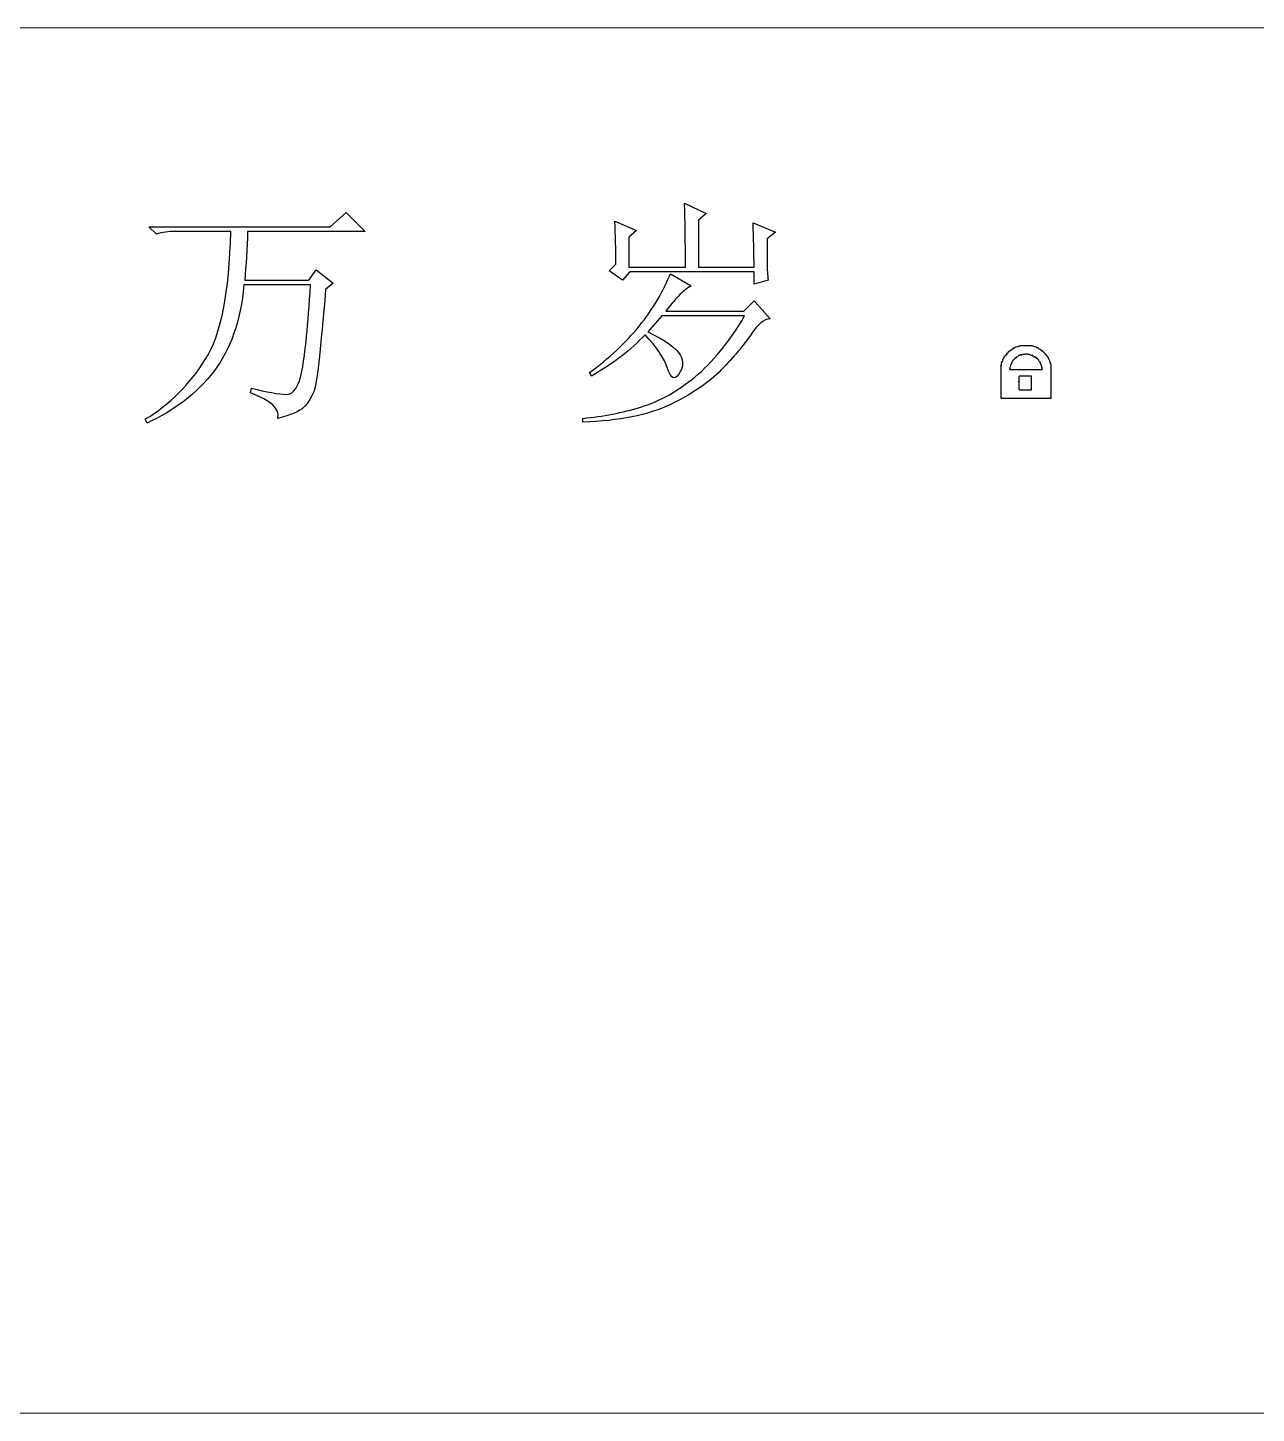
# Model space of a CAD drawing. Header units: centimetres. Extents: x -51 to 100, y -24 to 30.
# Drawn here: x 5.393 to 6.616, y -12.447 to -11.067 of the extents above; entities that cross this region are included whole.
import ezdxf

# ---------------------------------------------------------------- set-up
doc = ezdxf.new("R2010")
doc.units = ezdxf.units.CM
doc.header["$MEASUREMENT"] = 0

msp = doc.modelspace()

# ---------------------------------------------------------------- linework, layer by layer
at = {"color": 1, "lineweight": 9}
msp.add_open_spline([(1.78827, -12.44651), (1.78827, -12.44651), (11.44343, -12.44651), (11.44343, -12.44651), (11.44343, -12.44651), (11.44343, -12.44651), (11.44343, -11.06723), (11.44343, -11.06723), (11.44343, -11.06723), (11.44343, -11.06723), (1.78827, -11.06723), (1.78827, -11.06723), (1.78827, -11.06723), (1.78827, -11.06723), (1.78827, -12.44651), (1.78827, -12.44651)], degree=3, knots=[0, 0, 0, 0, 0.2, 0.2, 0.2, 0.2, 0.4, 0.4, 0.4, 0.4, 0.6, 0.6, 0.6, 0.6, 1, 1, 1, 1], dxfattribs=at)
at = {"color": 1}
for points, knots in [([(5.68967, -11.32795), (5.68967, -11.32795), (5.69713, -11.32141), (5.69713, -11.32141), (5.69713, -11.32141), (5.69713, -11.32141), (5.68029, -11.30832), (5.68029, -11.30832), (5.68029, -11.30832), (5.68029, -11.30832), (5.67283, -11.31862), (5.67283, -11.31862), (5.67283, -11.31862), (5.67283, -11.31862), (5.60921, -11.31862), (5.60921, -11.31862), (5.60921, -11.31862), (5.61045, -11.30365), (5.61141, -11.28745), (5.61205, -11.26997), (5.61205, -11.26997), (5.61205, -11.26997), (5.72894, -11.26997), (5.72894, -11.26997), (5.72894, -11.26997), (5.72894, -11.26997), (5.71023, -11.25125), (5.71023, -11.25125), (5.71023, -11.25125), (5.71023, -11.25125), (5.69434, -11.2653), (5.69434, -11.2653), (5.69434, -11.2653), (5.69434, -11.2653), (5.51383, -11.2653), (5.51383, -11.2653), (5.51383, -11.2653), (5.51383, -11.2653), (5.52129, -11.27276), (5.52129, -11.27276), (5.52129, -11.27276), (5.52692, -11.27092), (5.53314, -11.26997), (5.54001, -11.26997), (5.54001, -11.26997), (5.54001, -11.26997), (5.5952, -11.26997), (5.5952, -11.26997), (5.5952, -11.26997), (5.59393, -11.33047), (5.58551, -11.37301), (5.56994, -11.39764), (5.56994, -11.39764), (5.55434, -11.4223), (5.53438, -11.4421), (5.51008, -11.45706), (5.51008, -11.45706), (5.51008, -11.45706), (5.51195, -11.46078), (5.51195, -11.46078), (5.51195, -11.46078), (5.53937, -11.44832), (5.56152, -11.43116), (5.57836, -11.40933), (5.57836, -11.40933), (5.5952, -11.3875), (5.60518, -11.35885), (5.6083, -11.32329), (5.6083, -11.32329), (5.6083, -11.32329), (5.67471, -11.32329), (5.67471, -11.32329), (5.67471, -11.32329), (5.67219, -11.3632), (5.6694, -11.39141), (5.66628, -11.40793), (5.66628, -11.40793), (5.66317, -11.42446), (5.65786, -11.43256), (5.65036, -11.43228), (5.65036, -11.43228), (5.6429, -11.43196), (5.63136, -11.42992), (5.61576, -11.42617), (5.61576, -11.42617), (5.61576, -11.42617), (5.61484, -11.43084), (5.61484, -11.43084), (5.61484, -11.43084), (5.63539, -11.43835), (5.64445, -11.44677), (5.64198, -11.45611), (5.64198, -11.45611), (5.65507, -11.45299), (5.66377, -11.44924), (5.66816, -11.44489), (5.66816, -11.44489), (5.67251, -11.44054), (5.67594, -11.43475), (5.67846, -11.42757), (5.67846, -11.42757), (5.68093, -11.42043), (5.68468, -11.38722), (5.68967, -11.32795)], [0, 0, 0, 0, 0.037037, 0.037037, 0.037037, 0.037037, 0.0740741, 0.0740741, 0.0740741, 0.0740741, 0.1111111, 0.1111111, 0.1111111, 0.1111111, 0.1481481, 0.1481481, 0.1481481, 0.1481481, 0.1851852, 0.1851852, 0.1851852, 0.1851852, 0.2222222, 0.2222222, 0.2222222, 0.2222222, 0.2592593, 0.2592593, 0.2592593, 0.2592593, 0.2962963, 0.2962963, 0.2962963, 0.2962963, 0.3333333, 0.3333333, 0.3333333, 0.3333333, 0.3703704, 0.3703704, 0.3703704, 0.3703704, 0.4074074, 0.4074074, 0.4074074, 0.4074074, 0.4444444, 0.4444444, 0.4444444, 0.4444444, 0.4814815, 0.4814815, 0.4814815, 0.4814815, 0.5185185, 0.5185185, 0.5185185, 0.5185185, 0.5555556, 0.5555556, 0.5555556, 0.5555556, 0.5925926, 0.5925926, 0.5925926, 0.5925926, 0.6296296, 0.6296296, 0.6296296, 0.6296296, 0.6666667, 0.6666667, 0.6666667, 0.6666667, 0.7037037, 0.7037037, 0.7037037, 0.7037037, 0.7407407, 0.7407407, 0.7407407, 0.7407407, 0.7777778, 0.7777778, 0.7777778, 0.7777778, 0.8148148, 0.8148148, 0.8148148, 0.8148148, 0.8518519, 0.8518519, 0.8518519, 0.8518519, 0.8888889, 0.8888889, 0.8888889, 0.8888889, 0.9259259, 0.9259259, 0.9259259, 0.9259259, 1, 1, 1, 1]), ([(6.12912, -11.27747), (6.12912, -11.27747), (6.13754, -11.27092), (6.13754, -11.27092), (6.13754, -11.27092), (6.13754, -11.27092), (6.11507, -11.26154), (6.11507, -11.26154), (6.11507, -11.26154), (6.11571, -11.27651), (6.11603, -11.29116), (6.11603, -11.30553), (6.11603, -11.30553), (6.11603, -11.30553), (6.06084, -11.30553), (6.06084, -11.30553), (6.06084, -11.30553), (6.06084, -11.30553), (6.06084, -11.25875), (6.06084, -11.25875), (6.06084, -11.25875), (6.06084, -11.25875), (6.0683, -11.25221), (6.0683, -11.25221), (6.0683, -11.25221), (6.0683, -11.25221), (6.04679, -11.24191), (6.04679, -11.24191), (6.04679, -11.24191), (6.04743, -11.255), (6.04775, -11.27619), (6.04775, -11.30553), (6.04775, -11.30553), (6.04775, -11.30553), (5.99159, -11.30553), (5.99159, -11.30553), (5.99159, -11.30553), (5.99159, -11.30553), (5.99159, -11.27559), (5.99159, -11.27559), (5.99159, -11.27559), (5.99159, -11.27559), (5.9991, -11.26905), (5.9991, -11.26905), (5.9991, -11.26905), (5.9991, -11.26905), (5.97758, -11.25967), (5.97758, -11.25967), (5.97758, -11.25967), (5.97822, -11.27404), (5.9785, -11.28836), (5.9785, -11.30269), (5.9785, -11.30269), (5.9785, -11.30269), (5.97196, -11.30924), (5.97196, -11.30924), (5.97196, -11.30924), (5.97196, -11.30924), (5.98505, -11.31862), (5.98505, -11.31862), (5.98505, -11.31862), (5.98505, -11.31862), (5.99255, -11.31019), (5.99255, -11.31019), (5.99255, -11.31019), (5.99255, -11.31019), (6.11603, -11.31019), (6.11603, -11.31019), (6.11603, -11.31019), (6.11603, -11.31019), (6.11603, -11.32237), (6.11603, -11.32237), (6.11603, -11.32237), (6.11603, -11.32237), (6.13004, -11.31862), (6.13004, -11.31862), (6.13004, -11.31862), (6.12944, -11.31299), (6.12912, -11.30784), (6.12912, -11.30317), (6.12912, -11.30317), (6.12912, -11.2985), (6.12912, -11.28992), (6.12912, -11.27747)], [0, 0, 0, 0, 0.0454545, 0.0454545, 0.0454545, 0.0454545, 0.0909091, 0.0909091, 0.0909091, 0.0909091, 0.1363636, 0.1363636, 0.1363636, 0.1363636, 0.1818182, 0.1818182, 0.1818182, 0.1818182, 0.2272727, 0.2272727, 0.2272727, 0.2272727, 0.2727273, 0.2727273, 0.2727273, 0.2727273, 0.3181818, 0.3181818, 0.3181818, 0.3181818, 0.3636364, 0.3636364, 0.3636364, 0.3636364, 0.4090909, 0.4090909, 0.4090909, 0.4090909, 0.4545455, 0.4545455, 0.4545455, 0.4545455, 0.5, 0.5, 0.5, 0.5, 0.5454545, 0.5454545, 0.5454545, 0.5454545, 0.5909091, 0.5909091, 0.5909091, 0.5909091, 0.6363636, 0.6363636, 0.6363636, 0.6363636, 0.6818182, 0.6818182, 0.6818182, 0.6818182, 0.7272727, 0.7272727, 0.7272727, 0.7272727, 0.7727273, 0.7727273, 0.7727273, 0.7727273, 0.8181818, 0.8181818, 0.8181818, 0.8181818, 0.8636364, 0.8636364, 0.8636364, 0.8636364, 0.9090909, 0.9090909, 0.9090909, 0.9090909, 1, 1, 1, 1]), ([(6.03278, -11.31207), (6.02592, -11.32951), (6.01562, -11.34683), (6.00189, -11.36399), (6.00189, -11.36399), (5.9882, -11.38111), (5.97164, -11.39656), (5.95232, -11.41029), (5.95232, -11.41029), (5.95232, -11.41029), (5.9542, -11.414), (5.9542, -11.414), (5.9542, -11.414), (5.97603, -11.40155), (5.99379, -11.38782), (6.00752, -11.37285), (6.00752, -11.37285), (6.01937, -11.38535), (6.02683, -11.39656), (6.02995, -11.40654), (6.02995, -11.40654), (6.0331, -11.41652), (6.03681, -11.41839), (6.0412, -11.41216), (6.0412, -11.41216), (6.04555, -11.4059), (6.04603, -11.39951), (6.0426, -11.39297), (6.0426, -11.39297), (6.03917, -11.38642), (6.02839, -11.3788), (6.01031, -11.37006), (6.01031, -11.37006), (6.01031, -11.37006), (6.02436, -11.35414), (6.02436, -11.35414), (6.02436, -11.35414), (6.02436, -11.35414), (6.10665, -11.35414), (6.10665, -11.35414), (6.10665, -11.35414), (6.09109, -11.38036), (6.07457, -11.40063), (6.05709, -11.41496), (6.05709, -11.41496), (6.03964, -11.42929), (6.02169, -11.43926), (6.00329, -11.44489), (6.00329, -11.44489), (5.98489, -11.45052), (5.96573, -11.45423), (5.94578, -11.45611), (5.94578, -11.45611), (5.94578, -11.45611), (5.94578, -11.45986), (5.94578, -11.45986), (5.94578, -11.45986), (5.98193, -11.45862), (6.01079, -11.45283), (6.0323, -11.44254), (6.0323, -11.44254), (6.05381, -11.43228), (6.07081, -11.42071), (6.08327, -11.40793), (6.08327, -11.40793), (6.09576, -11.39516), (6.10558, -11.38347), (6.11276, -11.37285), (6.11276, -11.37285), (6.1199, -11.36228), (6.12629, -11.35697), (6.13192, -11.35697), (6.13192, -11.35697), (6.13192, -11.35697), (6.11603, -11.33917), (6.11603, -11.33917), (6.11603, -11.33917), (6.11603, -11.33917), (6.10574, -11.34947), (6.10574, -11.34947), (6.10574, -11.34947), (6.10574, -11.34947), (6.02811, -11.34947), (6.02811, -11.34947), (6.02811, -11.34947), (6.03246, -11.34388), (6.03665, -11.33889), (6.04072, -11.3345), (6.04072, -11.3345), (6.04475, -11.33015), (6.04898, -11.32672), (6.05333, -11.3242), (6.05333, -11.3242), (6.05333, -11.3242), (6.03278, -11.31207), (6.03278, -11.31207)], [0, 0, 0, 0, 0.04, 0.04, 0.04, 0.04, 0.08, 0.08, 0.08, 0.08, 0.12, 0.12, 0.12, 0.12, 0.16, 0.16, 0.16, 0.16, 0.2, 0.2, 0.2, 0.2, 0.24, 0.24, 0.24, 0.24, 0.28, 0.28, 0.28, 0.28, 0.32, 0.32, 0.32, 0.32, 0.36, 0.36, 0.36, 0.36, 0.4, 0.4, 0.4, 0.4, 0.44, 0.44, 0.44, 0.44, 0.48, 0.48, 0.48, 0.48, 0.52, 0.52, 0.52, 0.52, 0.56, 0.56, 0.56, 0.56, 0.6, 0.6, 0.6, 0.6, 0.64, 0.64, 0.64, 0.64, 0.68, 0.68, 0.68, 0.68, 0.72, 0.72, 0.72, 0.72, 0.76, 0.76, 0.76, 0.76, 0.8, 0.8, 0.8, 0.8, 0.84, 0.84, 0.84, 0.84, 0.88, 0.88, 0.88, 0.88, 0.92, 0.92, 0.92, 0.92, 1, 1, 1, 1]), ([(6.38056, -11.38363), (6.38024, -11.38423), (6.37976, -11.38439), (6.37916, -11.38407), (6.37916, -11.38407), (6.37892, -11.38463), (6.3786, -11.38479), (6.3782, -11.38455), (6.3782, -11.38455), (6.3782, -11.38455), (6.37681, -11.38503), (6.37681, -11.38503), (6.37681, -11.38503), (6.37681, -11.38503), (6.37541, -11.3855), (6.37541, -11.3855), (6.37541, -11.3855), (6.37541, -11.3855), (6.37541, -11.38594), (6.37541, -11.38594), (6.37541, -11.38594), (6.37541, -11.38594), (6.37541, -11.3855), (6.37541, -11.3855), (6.37541, -11.3855), (6.37541, -11.3855), (6.37541, -11.38594), (6.37541, -11.38594), (6.37541, -11.38594), (6.37541, -11.38594), (6.37445, -11.38594), (6.37445, -11.38594), (6.37445, -11.38594), (6.37425, -11.38674), (6.37377, -11.38706), (6.37305, -11.3869), (6.37305, -11.3869), (6.37282, -11.38742), (6.37254, -11.38758), (6.37214, -11.38738), (6.37214, -11.38738), (6.37182, -11.38846), (6.37102, -11.38906), (6.36978, -11.38922), (6.36978, -11.38922), (6.36978, -11.38922), (6.36978, -11.3897), (6.36978, -11.3897), (6.36978, -11.3897), (6.36978, -11.3897), (6.36978, -11.38922), (6.36978, -11.38922), (6.36978, -11.38922), (6.36978, -11.38922), (6.36934, -11.3897), (6.36934, -11.3897), (6.36934, -11.3897), (6.36934, -11.3897), (6.36978, -11.3897), (6.36978, -11.3897), (6.36978, -11.3897), (6.36978, -11.3897), (6.36934, -11.3897), (6.36934, -11.3897), (6.36934, -11.3897), (6.3691, -11.39033), (6.36878, -11.39065), (6.36839, -11.39065), (6.36839, -11.39065), (6.36815, -11.39125), (6.36783, -11.39157), (6.36747, -11.39157), (6.36747, -11.39157), (6.36747, -11.39157), (6.36747, -11.39249), (6.36747, -11.39249), (6.36747, -11.39249), (6.36747, -11.39249), (6.36747, -11.39157), (6.36747, -11.39157), (6.36747, -11.39157), (6.36747, -11.39157), (6.36747, -11.39249), (6.36747, -11.39249), (6.36747, -11.39249), (6.36747, -11.39249), (6.36651, -11.39345), (6.36651, -11.39345), (6.36651, -11.39345), (6.36651, -11.39345), (6.36651, -11.39297), (6.36651, -11.39297), (6.36651, -11.39297), (6.36651, -11.39297), (6.36603, -11.39393), (6.36603, -11.39393), (6.36603, -11.39393), (6.36583, -11.3946), (6.36551, -11.39492), (6.36511, -11.39484), (6.36511, -11.39484), (6.36511, -11.39484), (6.36511, -11.39532), (6.36511, -11.39532), (6.36511, -11.39532), (6.36511, -11.39532), (6.36511, -11.39484), (6.36511, -11.39484), (6.36511, -11.39484), (6.36511, -11.39484), (6.36511, -11.39532), (6.36511, -11.39532), (6.36511, -11.39532), (6.36487, -11.396), (6.36455, -11.39632), (6.36419, -11.39624), (6.36419, -11.39624), (6.36419, -11.39624), (6.36372, -11.39764), (6.36372, -11.39764), (6.36372, -11.39764), (6.36372, -11.39764), (6.36372, -11.3972), (6.36372, -11.3972), (6.36372, -11.3972), (6.36372, -11.3972), (6.36372, -11.3986), (6.36372, -11.3986), (6.36372, -11.3986), (6.36372, -11.3986), (6.36324, -11.3986), (6.36324, -11.3986), (6.36324, -11.3986), (6.36324, -11.3986), (6.36372, -11.3986), (6.36372, -11.3986), (6.36372, -11.3986), (6.36332, -11.39891), (6.363, -11.39951), (6.36276, -11.40047), (6.36276, -11.40047), (6.36276, -11.40047), (6.36276, -11.39951), (6.36276, -11.39951), (6.36276, -11.39951), (6.36276, -11.39951), (6.36232, -11.40091), (6.36232, -11.40091), (6.36232, -11.40091), (6.36232, -11.40091), (6.36232, -11.40235), (6.36232, -11.40235), (6.36232, -11.40235), (6.36232, -11.40235), (6.36184, -11.40279), (6.36184, -11.40279), (6.36184, -11.40279), (6.36184, -11.40279), (6.36184, -11.40374), (6.36184, -11.40374), (6.36184, -11.40374), (6.36184, -11.40374), (6.36184, -11.40279), (6.36184, -11.40279), (6.36184, -11.40279), (6.36184, -11.40279), (6.36184, -11.43647), (6.36184, -11.43647), (6.36184, -11.43647), (6.36184, -11.43647), (6.36419, -11.43647), (6.36419, -11.43647), (6.36419, -11.43647), (6.36419, -11.43647), (6.36603, -11.43647), (6.36603, -11.43647), (6.36603, -11.43647), (6.36603, -11.43647), (6.36747, -11.43647), (6.36747, -11.43647), (6.36747, -11.43647), (6.36747, -11.43647), (6.36839, -11.43647), (6.36839, -11.43647), (6.36839, -11.43647), (6.36839, -11.43647), (6.36934, -11.43647), (6.36934, -11.43647), (6.36934, -11.43647), (6.36934, -11.43647), (6.37074, -11.43647), (6.37074, -11.43647), (6.37074, -11.43647), (6.37074, -11.43647), (6.37166, -11.43647), (6.37166, -11.43647), (6.37166, -11.43647), (6.37166, -11.43647), (6.37401, -11.43647), (6.37401, -11.43647), (6.37401, -11.43647), (6.37401, -11.43647), (6.37493, -11.43647), (6.37493, -11.43647), (6.37493, -11.43647), (6.37493, -11.43647), (6.37681, -11.43647), (6.37681, -11.43647), (6.37681, -11.43647), (6.37681, -11.43647), (6.37868, -11.43647), (6.37868, -11.43647), (6.37868, -11.43647), (6.37868, -11.43647), (6.38008, -11.43647), (6.38008, -11.43647), (6.38008, -11.43647), (6.38008, -11.43647), (6.381, -11.43647), (6.381, -11.43647), (6.381, -11.43647), (6.381, -11.43647), (6.38243, -11.43647), (6.38243, -11.43647), (6.38243, -11.43647), (6.38243, -11.43647), (6.38335, -11.43647), (6.38335, -11.43647), (6.38335, -11.43647), (6.38335, -11.43647), (6.38571, -11.43647), (6.38571, -11.43647), (6.38571, -11.43647), (6.38571, -11.43647), (6.38662, -11.43647), (6.38662, -11.43647), (6.38662, -11.43647), (6.38662, -11.43647), (6.3885, -11.43647), (6.3885, -11.43647), (6.3885, -11.43647), (6.3885, -11.43647), (6.38942, -11.43647), (6.38942, -11.43647), (6.38942, -11.43647), (6.38942, -11.43647), (6.39177, -11.43647), (6.39177, -11.43647), (6.39177, -11.43647), (6.39177, -11.43647), (6.39269, -11.43647), (6.39269, -11.43647), (6.39269, -11.43647), (6.39269, -11.43647), (6.39457, -11.43647), (6.39457, -11.43647), (6.39457, -11.43647), (6.39457, -11.43647), (6.39644, -11.43647), (6.39644, -11.43647), (6.39644, -11.43647), (6.39644, -11.43647), (6.3974, -11.43647), (6.3974, -11.43647), (6.3974, -11.43647), (6.3974, -11.43647), (6.39832, -11.43647), (6.39832, -11.43647), (6.39832, -11.43647), (6.39832, -11.43647), (6.39928, -11.43647), (6.39928, -11.43647), (6.39928, -11.43647), (6.39928, -11.43647), (6.40111, -11.43647), (6.40111, -11.43647), (6.40111, -11.43647), (6.40111, -11.43647), (6.40207, -11.43647), (6.40207, -11.43647), (6.40207, -11.43647), (6.40207, -11.43647), (6.40438, -11.43647), (6.40438, -11.43647), (6.40438, -11.43647), (6.40438, -11.43647), (6.40534, -11.43647), (6.40534, -11.43647), (6.40534, -11.43647), (6.40534, -11.43647), (6.40626, -11.43647), (6.40626, -11.43647), (6.40626, -11.43647), (6.40626, -11.43647), (6.40814, -11.43647), (6.40814, -11.43647), (6.40814, -11.43647), (6.40814, -11.43647), (6.40909, -11.43647), (6.40909, -11.43647), (6.40909, -11.43647), (6.40909, -11.43647), (6.41141, -11.43647), (6.41141, -11.43647), (6.41141, -11.43647), (6.41141, -11.43647), (6.41141, -11.43412), (6.41141, -11.43412), (6.41141, -11.43412), (6.41141, -11.43412), (6.41141, -11.43272), (6.41141, -11.43272), (6.41141, -11.43272), (6.41141, -11.43272), (6.41141, -11.43084), (6.41141, -11.43084), (6.41141, -11.43084), (6.41141, -11.43084), (6.41141, -11.42897), (6.41141, -11.42897), (6.41141, -11.42897), (6.41141, -11.42897), (6.41141, -11.42713), (6.41141, -11.42713), (6.41141, -11.42713), (6.41141, -11.42713), (6.41141, -11.42526), (6.41141, -11.42526), (6.41141, -11.42526), (6.41141, -11.42526), (6.41141, -11.4243), (6.41141, -11.4243), (6.41141, -11.4243), (6.41141, -11.4243), (6.41141, -11.4229), (6.41141, -11.4229), (6.41141, -11.4229), (6.41141, -11.4229), (6.41141, -11.42102), (6.41141, -11.42102), (6.41141, -11.42102), (6.41141, -11.42102), (6.41141, -11.42011), (6.41141, -11.42011), (6.41141, -11.42011), (6.41141, -11.42011), (6.41141, -11.41915), (6.41141, -11.41915), (6.41141, -11.41915), (6.41141, -11.41915), (6.41141, -11.41731), (6.41141, -11.41731), (6.41141, -11.41731), (6.41141, -11.41731), (6.41141, -11.41588), (6.41141, -11.41588), (6.41141, -11.41588), (6.41141, -11.41588), (6.41141, -11.414), (6.41141, -11.414), (6.41141, -11.414), (6.41141, -11.414), (6.41141, -11.41308), (6.41141, -11.41308), (6.41141, -11.41308), (6.41141, -11.41308), (6.41141, -11.41216), (6.41141, -11.41216), (6.41141, -11.41216), (6.41141, -11.41216), (6.41141, -11.41029), (6.41141, -11.41029), (6.41141, -11.41029), (6.41141, -11.41029), (6.41141, -11.40933), (6.41141, -11.40933), (6.41141, -11.40933), (6.41141, -11.40933), (6.41141, -11.40793), (6.41141, -11.40793), (6.41141, -11.40793), (6.41141, -11.40793), (6.41141, -11.40606), (6.41141, -11.40606), (6.41141, -11.40606), (6.41141, -11.40606), (6.41141, -11.40514), (6.41141, -11.40514), (6.41141, -11.40514), (6.41141, -11.40514), (6.41141, -11.40418), (6.41141, -11.40418), (6.41141, -11.40418), (6.41141, -11.40418), (6.41141, -11.40235), (6.41141, -11.40235), (6.41141, -11.40235), (6.41081, -11.40203), (6.41065, -11.40155), (6.41093, -11.40091), (6.41093, -11.40091), (6.41033, -11.40063), (6.41017, -11.40015), (6.41049, -11.39951), (6.41049, -11.39951), (6.40993, -11.39927), (6.40977, -11.39899), (6.41001, -11.3986), (6.41001, -11.3986), (6.41001, -11.3986), (6.40953, -11.3972), (6.40953, -11.3972), (6.40953, -11.3972), (6.40901, -11.39696), (6.40885, -11.39664), (6.40909, -11.39624), (6.40909, -11.39624), (6.40853, -11.396), (6.40838, -11.39572), (6.40861, -11.39532), (6.40861, -11.39532), (6.40782, -11.39508), (6.40754, -11.3946), (6.40766, -11.39393), (6.40766, -11.39393), (6.40666, -11.39353), (6.40618, -11.39289), (6.40626, -11.39205), (6.40626, -11.39205), (6.40626, -11.39205), (6.40534, -11.39157), (6.40534, -11.39157), (6.40534, -11.39157), (6.40534, -11.39157), (6.40438, -11.39065), (6.40438, -11.39065), (6.40438, -11.39065), (6.40438, -11.39065), (6.40486, -11.39065), (6.40486, -11.39065), (6.40486, -11.39065), (6.40486, -11.39065), (6.40438, -11.39017), (6.40438, -11.39017), (6.40438, -11.39017), (6.40438, -11.39017), (6.40438, -11.39065), (6.40438, -11.39065), (6.40438, -11.39065), (6.40438, -11.39065), (6.40438, -11.39017), (6.40438, -11.39017), (6.40438, -11.39017), (6.40379, -11.38993), (6.40331, -11.38946), (6.40299, -11.38878), (6.40299, -11.38878), (6.40299, -11.38878), (6.40207, -11.38878), (6.40207, -11.38878), (6.40207, -11.38878), (6.40207, -11.38878), (6.40299, -11.38878), (6.40299, -11.38878), (6.40299, -11.38878), (6.40299, -11.38878), (6.40159, -11.3883), (6.40159, -11.3883), (6.40159, -11.3883), (6.40159, -11.3883), (6.40111, -11.38738), (6.40111, -11.38738), (6.40111, -11.38738), (6.39995, -11.38738), (6.3992, -11.3869), (6.3988, -11.38594), (6.3988, -11.38594), (6.3988, -11.38594), (6.39832, -11.38594), (6.39832, -11.38594), (6.39832, -11.38594), (6.39832, -11.38594), (6.3988, -11.38594), (6.3988, -11.38594), (6.3988, -11.38594), (6.3988, -11.38594), (6.39784, -11.3855), (6.39784, -11.3855), (6.39784, -11.3855), (6.39784, -11.3855), (6.39692, -11.38503), (6.39692, -11.38503), (6.39692, -11.38503), (6.39692, -11.38503), (6.39552, -11.38455), (6.39552, -11.38455), (6.39552, -11.38455), (6.39449, -11.38463), (6.39357, -11.38431), (6.39269, -11.38363), (6.39269, -11.38363), (6.39269, -11.38363), (6.39129, -11.38363), (6.39129, -11.38363), (6.39129, -11.38363), (6.39129, -11.38363), (6.3899, -11.38363), (6.3899, -11.38363), (6.3899, -11.38363), (6.3899, -11.38363), (6.38898, -11.38363), (6.38898, -11.38363), (6.38898, -11.38363), (6.38898, -11.38363), (6.38802, -11.38363), (6.38802, -11.38363), (6.38802, -11.38363), (6.38802, -11.38363), (6.38662, -11.38363), (6.38662, -11.38363), (6.38662, -11.38363), (6.38662, -11.38363), (6.38571, -11.38363), (6.38571, -11.38363), (6.38571, -11.38363), (6.38571, -11.38363), (6.38335, -11.38363), (6.38335, -11.38363), (6.38335, -11.38363), (6.38335, -11.38363), (6.38243, -11.38363), (6.38243, -11.38363), (6.38243, -11.38363), (6.38243, -11.38363), (6.38056, -11.38363), (6.38056, -11.38363)], [0, 0, 0, 0, 0.0074074, 0.0074074, 0.0074074, 0.0074074, 0.0148148, 0.0148148, 0.0148148, 0.0148148, 0.0222222, 0.0222222, 0.0222222, 0.0222222, 0.0296296, 0.0296296, 0.0296296, 0.0296296, 0.037037, 0.037037, 0.037037, 0.037037, 0.0444444, 0.0444444, 0.0444444, 0.0444444, 0.0518519, 0.0518519, 0.0518519, 0.0518519, 0.0592593, 0.0592593, 0.0592593, 0.0592593, 0.0666667, 0.0666667, 0.0666667, 0.0666667, 0.0740741, 0.0740741, 0.0740741, 0.0740741, 0.0814815, 0.0814815, 0.0814815, 0.0814815, 0.0888889, 0.0888889, 0.0888889, 0.0888889, 0.0962963, 0.0962963, 0.0962963, 0.0962963, 0.1037037, 0.1037037, 0.1037037, 0.1037037, 0.1111111, 0.1111111, 0.1111111, 0.1111111, 0.1185185, 0.1185185, 0.1185185, 0.1185185, 0.1259259, 0.1259259, 0.1259259, 0.1259259, 0.1333333, 0.1333333, 0.1333333, 0.1333333, 0.1407407, 0.1407407, 0.1407407, 0.1407407, 0.1481481, 0.1481481, 0.1481481, 0.1481481, 0.1555556, 0.1555556, 0.1555556, 0.1555556, 0.162963, 0.162963, 0.162963, 0.162963, 0.1703704, 0.1703704, 0.1703704, 0.1703704, 0.1777778, 0.1777778, 0.1777778, 0.1777778, 0.1851852, 0.1851852, 0.1851852, 0.1851852, 0.1925926, 0.1925926, 0.1925926, 0.1925926, 0.2, 0.2, 0.2, 0.2, 0.2074074, 0.2074074, 0.2074074, 0.2074074, 0.2148148, 0.2148148, 0.2148148, 0.2148148, 0.2222222, 0.2222222, 0.2222222, 0.2222222, 0.2296296, 0.2296296, 0.2296296, 0.2296296, 0.237037, 0.237037, 0.237037, 0.237037, 0.2444444, 0.2444444, 0.2444444, 0.2444444, 0.2518519, 0.2518519, 0.2518519, 0.2518519, 0.2592593, 0.2592593, 0.2592593, 0.2592593, 0.2666667, 0.2666667, 0.2666667, 0.2666667, 0.2740741, 0.2740741, 0.2740741, 0.2740741, 0.2814815, 0.2814815, 0.2814815, 0.2814815, 0.2888889, 0.2888889, 0.2888889, 0.2888889, 0.2962963, 0.2962963, 0.2962963, 0.2962963, 0.3037037, 0.3037037, 0.3037037, 0.3037037, 0.3111111, 0.3111111, 0.3111111, 0.3111111, 0.3185185, 0.3185185, 0.3185185, 0.3185185, 0.3259259, 0.3259259, 0.3259259, 0.3259259, 0.3333333, 0.3333333, 0.3333333, 0.3333333, 0.3407407, 0.3407407, 0.3407407, 0.3407407, 0.3481481, 0.3481481, 0.3481481, 0.3481481, 0.3555556, 0.3555556, 0.3555556, 0.3555556, 0.362963, 0.362963, 0.362963, 0.362963, 0.3703704, 0.3703704, 0.3703704, 0.3703704, 0.3777778, 0.3777778, 0.3777778, 0.3777778, 0.3851852, 0.3851852, 0.3851852, 0.3851852, 0.3925926, 0.3925926, 0.3925926, 0.3925926, 0.4, 0.4, 0.4, 0.4, 0.4074074, 0.4074074, 0.4074074, 0.4074074, 0.4148148, 0.4148148, 0.4148148, 0.4148148, 0.4222222, 0.4222222, 0.4222222, 0.4222222, 0.4296296, 0.4296296, 0.4296296, 0.4296296, 0.437037, 0.437037, 0.437037, 0.437037, 0.4444444, 0.4444444, 0.4444444, 0.4444444, 0.4518519, 0.4518519, 0.4518519, 0.4518519, 0.4592593, 0.4592593, 0.4592593, 0.4592593, 0.4666667, 0.4666667, 0.4666667, 0.4666667, 0.4740741, 0.4740741, 0.4740741, 0.4740741, 0.4814815, 0.4814815, 0.4814815, 0.4814815, 0.4888889, 0.4888889, 0.4888889, 0.4888889, 0.4962963, 0.4962963, 0.4962963, 0.4962963, 0.5037037, 0.5037037, 0.5037037, 0.5037037, 0.5111111, 0.5111111, 0.5111111, 0.5111111, 0.5185185, 0.5185185, 0.5185185, 0.5185185, 0.5259259, 0.5259259, 0.5259259, 0.5259259, 0.5333333, 0.5333333, 0.5333333, 0.5333333, 0.5407407, 0.5407407, 0.5407407, 0.5407407, 0.5481481, 0.5481481, 0.5481481, 0.5481481, 0.5555556, 0.5555556, 0.5555556, 0.5555556, 0.562963, 0.562963, 0.562963, 0.562963, 0.5703704, 0.5703704, 0.5703704, 0.5703704, 0.5777778, 0.5777778, 0.5777778, 0.5777778, 0.5851852, 0.5851852, 0.5851852, 0.5851852, 0.5925926, 0.5925926, 0.5925926, 0.5925926, 0.6, 0.6, 0.6, 0.6, 0.6074074, 0.6074074, 0.6074074, 0.6074074, 0.6148148, 0.6148148, 0.6148148, 0.6148148, 0.6222222, 0.6222222, 0.6222222, 0.6222222, 0.6296296, 0.6296296, 0.6296296, 0.6296296, 0.637037, 0.637037, 0.637037, 0.637037, 0.6444444, 0.6444444, 0.6444444, 0.6444444, 0.6518519, 0.6518519, 0.6518519, 0.6518519, 0.6592593, 0.6592593, 0.6592593, 0.6592593, 0.6666667, 0.6666667, 0.6666667, 0.6666667, 0.6740741, 0.6740741, 0.6740741, 0.6740741, 0.6814815, 0.6814815, 0.6814815, 0.6814815, 0.6888889, 0.6888889, 0.6888889, 0.6888889, 0.6962963, 0.6962963, 0.6962963, 0.6962963, 0.7037037, 0.7037037, 0.7037037, 0.7037037, 0.7111111, 0.7111111, 0.7111111, 0.7111111, 0.7185185, 0.7185185, 0.7185185, 0.7185185, 0.7259259, 0.7259259, 0.7259259, 0.7259259, 0.7333333, 0.7333333, 0.7333333, 0.7333333, 0.7407407, 0.7407407, 0.7407407, 0.7407407, 0.7481481, 0.7481481, 0.7481481, 0.7481481, 0.7555556, 0.7555556, 0.7555556, 0.7555556, 0.762963, 0.762963, 0.762963, 0.762963, 0.7703704, 0.7703704, 0.7703704, 0.7703704, 0.7777778, 0.7777778, 0.7777778, 0.7777778, 0.7851852, 0.7851852, 0.7851852, 0.7851852, 0.7925926, 0.7925926, 0.7925926, 0.7925926, 0.8, 0.8, 0.8, 0.8, 0.8074074, 0.8074074, 0.8074074, 0.8074074, 0.8148148, 0.8148148, 0.8148148, 0.8148148, 0.8222222, 0.8222222, 0.8222222, 0.8222222, 0.8296296, 0.8296296, 0.8296296, 0.8296296, 0.837037, 0.837037, 0.837037, 0.837037, 0.8444444, 0.8444444, 0.8444444, 0.8444444, 0.8518519, 0.8518519, 0.8518519, 0.8518519, 0.8592593, 0.8592593, 0.8592593, 0.8592593, 0.8666667, 0.8666667, 0.8666667, 0.8666667, 0.8740741, 0.8740741, 0.8740741, 0.8740741, 0.8814815, 0.8814815, 0.8814815, 0.8814815, 0.8888889, 0.8888889, 0.8888889, 0.8888889, 0.8962963, 0.8962963, 0.8962963, 0.8962963, 0.9037037, 0.9037037, 0.9037037, 0.9037037, 0.9111111, 0.9111111, 0.9111111, 0.9111111, 0.9185185, 0.9185185, 0.9185185, 0.9185185, 0.9259259, 0.9259259, 0.9259259, 0.9259259, 0.9333333, 0.9333333, 0.9333333, 0.9333333, 0.9407407, 0.9407407, 0.9407407, 0.9407407, 0.9481481, 0.9481481, 0.9481481, 0.9481481, 0.9555556, 0.9555556, 0.9555556, 0.9555556, 0.962963, 0.962963, 0.962963, 0.962963, 0.9703704, 0.9703704, 0.9703704, 0.9703704, 0.9777778, 0.9777778, 0.9777778, 0.9777778, 0.9851852, 0.9851852, 0.9851852, 0.9851852, 1, 1, 1, 1]), ([(6.38571, -11.39205), (6.38571, -11.39205), (6.38662, -11.39205), (6.38662, -11.39205), (6.38662, -11.39205), (6.38662, -11.39205), (6.3885, -11.39205), (6.3885, -11.39205), (6.3885, -11.39205), (6.3885, -11.39205), (6.3885, -11.39249), (6.3885, -11.39249), (6.3885, -11.39249), (6.3885, -11.39249), (6.3885, -11.39205), (6.3885, -11.39205), (6.3885, -11.39205), (6.3885, -11.39205), (6.38898, -11.39249), (6.38898, -11.39249), (6.38898, -11.39249), (6.38898, -11.39249), (6.3885, -11.39249), (6.3885, -11.39249), (6.3885, -11.39249), (6.3885, -11.39249), (6.38898, -11.39249), (6.38898, -11.39249), (6.38898, -11.39249), (6.38982, -11.39249), (6.39046, -11.39265), (6.39085, -11.39297), (6.39085, -11.39297), (6.39085, -11.39297), (6.39225, -11.39345), (6.39225, -11.39345), (6.39225, -11.39345), (6.39325, -11.39337), (6.39389, -11.39369), (6.39413, -11.39436), (6.39413, -11.39436), (6.39413, -11.39436), (6.39457, -11.39436), (6.39457, -11.39436), (6.39457, -11.39436), (6.39457, -11.39436), (6.39413, -11.39436), (6.39413, -11.39436), (6.39413, -11.39436), (6.39413, -11.39436), (6.39457, -11.39436), (6.39457, -11.39436), (6.39457, -11.39436), (6.3956, -11.3946), (6.3962, -11.39508), (6.39644, -11.39576), (6.39644, -11.39576), (6.39644, -11.39576), (6.3974, -11.39576), (6.3974, -11.39576), (6.3974, -11.39576), (6.3974, -11.39576), (6.39644, -11.39576), (6.39644, -11.39576), (6.39644, -11.39576), (6.39644, -11.39576), (6.3974, -11.39576), (6.3974, -11.39576), (6.3974, -11.39576), (6.3974, -11.39576), (6.39784, -11.39672), (6.39784, -11.39672), (6.39784, -11.39672), (6.39784, -11.39672), (6.39784, -11.39624), (6.39784, -11.39624), (6.39784, -11.39624), (6.39784, -11.39624), (6.39784, -11.39672), (6.39784, -11.39672), (6.39784, -11.39672), (6.39848, -11.39696), (6.3988, -11.39728), (6.3988, -11.39764), (6.3988, -11.39764), (6.39932, -11.39788), (6.39948, -11.3982), (6.39928, -11.3986), (6.39928, -11.3986), (6.39928, -11.3986), (6.39971, -11.39903), (6.39971, -11.39903), (6.39971, -11.39903), (6.40027, -11.39927), (6.40043, -11.39959), (6.40019, -11.39999), (6.40019, -11.39999), (6.40019, -11.39999), (6.40111, -11.40047), (6.40111, -11.40047), (6.40111, -11.40047), (6.40111, -11.40047), (6.40067, -11.40047), (6.40067, -11.40047), (6.40067, -11.40047), (6.40067, -11.40047), (6.40111, -11.40047), (6.40111, -11.40047), (6.40111, -11.40047), (6.40111, -11.40047), (6.40111, -11.40139), (6.40111, -11.40139), (6.40111, -11.40139), (6.40175, -11.40171), (6.40191, -11.40219), (6.40159, -11.40279), (6.40159, -11.40279), (6.40159, -11.40279), (6.40207, -11.40326), (6.40207, -11.40326), (6.40207, -11.40326), (6.40207, -11.40326), (6.40207, -11.40418), (6.40207, -11.40418), (6.40207, -11.40418), (6.40239, -11.40418), (6.40255, -11.4045), (6.40255, -11.40514), (6.40255, -11.40514), (6.40255, -11.40514), (6.40255, -11.40466), (6.40255, -11.40466), (6.40255, -11.40466), (6.40255, -11.40466), (6.40255, -11.40562), (6.40255, -11.40562), (6.40255, -11.40562), (6.40255, -11.40562), (6.40255, -11.40514), (6.40255, -11.40514), (6.40255, -11.40514), (6.40255, -11.40514), (6.40255, -11.40606), (6.40255, -11.40606), (6.40255, -11.40606), (6.40255, -11.40606), (6.40255, -11.40562), (6.40255, -11.40562), (6.40255, -11.40562), (6.40255, -11.40562), (6.40255, -11.40606), (6.40255, -11.40606), (6.40255, -11.40606), (6.40255, -11.40606), (6.40299, -11.40746), (6.40299, -11.40746), (6.40299, -11.40746), (6.40299, -11.40746), (6.40111, -11.40746), (6.40111, -11.40746), (6.40111, -11.40746), (6.40111, -11.40746), (6.40019, -11.40746), (6.40019, -11.40746), (6.40019, -11.40746), (6.40019, -11.40746), (6.39928, -11.40746), (6.39928, -11.40746), (6.39928, -11.40746), (6.39928, -11.40746), (6.39832, -11.40746), (6.39832, -11.40746), (6.39832, -11.40746), (6.39832, -11.40746), (6.39596, -11.40746), (6.39596, -11.40746), (6.39596, -11.40746), (6.39596, -11.40746), (6.39365, -11.40746), (6.39365, -11.40746), (6.39365, -11.40746), (6.39365, -11.40746), (6.39269, -11.40746), (6.39269, -11.40746), (6.39269, -11.40746), (6.39269, -11.40746), (6.39038, -11.40746), (6.39038, -11.40746), (6.39038, -11.40746), (6.39038, -11.40746), (6.38942, -11.40746), (6.38942, -11.40746), (6.38942, -11.40746), (6.38942, -11.40746), (6.38758, -11.40746), (6.38758, -11.40746), (6.38758, -11.40746), (6.38758, -11.40746), (6.38571, -11.40746), (6.38571, -11.40746), (6.38571, -11.40746), (6.38571, -11.40746), (6.38475, -11.40746), (6.38475, -11.40746), (6.38475, -11.40746), (6.38475, -11.40746), (6.38335, -11.40746), (6.38335, -11.40746), (6.38335, -11.40746), (6.38335, -11.40746), (6.38148, -11.40746), (6.38148, -11.40746), (6.38148, -11.40746), (6.38148, -11.40746), (6.38056, -11.40746), (6.38056, -11.40746), (6.38056, -11.40746), (6.38056, -11.40746), (6.3796, -11.40746), (6.3796, -11.40746), (6.3796, -11.40746), (6.3796, -11.40746), (6.37772, -11.40746), (6.37772, -11.40746), (6.37772, -11.40746), (6.37772, -11.40746), (6.37633, -11.40746), (6.37633, -11.40746), (6.37633, -11.40746), (6.37633, -11.40746), (6.37445, -11.40746), (6.37445, -11.40746), (6.37445, -11.40746), (6.37445, -11.40746), (6.37353, -11.40746), (6.37353, -11.40746), (6.37353, -11.40746), (6.37353, -11.40746), (6.37262, -11.40746), (6.37262, -11.40746), (6.37262, -11.40746), (6.37262, -11.40746), (6.37074, -11.40746), (6.37074, -11.40746), (6.37074, -11.40746), (6.37074, -11.40746), (6.37074, -11.40702), (6.37074, -11.40702), (6.37074, -11.40702), (6.37074, -11.40702), (6.37074, -11.40746), (6.37074, -11.40746), (6.37074, -11.40746), (6.37074, -11.40746), (6.37074, -11.40654), (6.37074, -11.40654), (6.37074, -11.40654), (6.37074, -11.40654), (6.37074, -11.40702), (6.37074, -11.40702), (6.37074, -11.40702), (6.37074, -11.40702), (6.37074, -11.40654), (6.37074, -11.40654), (6.37074, -11.40654), (6.37058, -11.40574), (6.37074, -11.40498), (6.37118, -11.40418), (6.37118, -11.40418), (6.3711, -11.40295), (6.37142, -11.40219), (6.37214, -11.40187), (6.37214, -11.40187), (6.37214, -11.40083), (6.37246, -11.40023), (6.37305, -11.39999), (6.37305, -11.39999), (6.37329, -11.39876), (6.37393, -11.39796), (6.37493, -11.39764), (6.37493, -11.39764), (6.37493, -11.39764), (6.37541, -11.39624), (6.37541, -11.39624), (6.37541, -11.39624), (6.37541, -11.39624), (6.37633, -11.39624), (6.37633, -11.39624), (6.37633, -11.39624), (6.37633, -11.39624), (6.37633, -11.39576), (6.37633, -11.39576), (6.37633, -11.39576), (6.37633, -11.39576), (6.37633, -11.39624), (6.37633, -11.39624), (6.37633, -11.39624), (6.37633, -11.39624), (6.37681, -11.39576), (6.37681, -11.39576), (6.37681, -11.39576), (6.37681, -11.39576), (6.37633, -11.39576), (6.37633, -11.39576), (6.37633, -11.39576), (6.37633, -11.39576), (6.37681, -11.39532), (6.37681, -11.39532), (6.37681, -11.39532), (6.37681, -11.39532), (6.37681, -11.39576), (6.37681, -11.39576), (6.37681, -11.39576), (6.37681, -11.39576), (6.37681, -11.39532), (6.37681, -11.39532), (6.37681, -11.39532), (6.37681, -11.39532), (6.3782, -11.39484), (6.3782, -11.39484), (6.3782, -11.39484), (6.37884, -11.39377), (6.37976, -11.39329), (6.381, -11.39345), (6.381, -11.39345), (6.381, -11.39345), (6.381, -11.39297), (6.381, -11.39297), (6.381, -11.39297), (6.381, -11.39297), (6.381, -11.39345), (6.381, -11.39345), (6.381, -11.39345), (6.381, -11.39345), (6.381, -11.39297), (6.381, -11.39297), (6.381, -11.39297), (6.381, -11.39297), (6.38243, -11.39297), (6.38243, -11.39297), (6.38243, -11.39297), (6.38243, -11.39297), (6.38195, -11.39297), (6.38195, -11.39297), (6.38195, -11.39297), (6.38195, -11.39297), (6.38243, -11.39297), (6.38243, -11.39297), (6.38243, -11.39297), (6.38279, -11.39237), (6.38343, -11.39221), (6.38431, -11.39249), (6.38431, -11.39249), (6.38431, -11.39249), (6.38475, -11.39205), (6.38475, -11.39205), (6.38475, -11.39205), (6.38475, -11.39205), (6.38431, -11.39249), (6.38431, -11.39249), (6.38431, -11.39249), (6.38431, -11.39249), (6.38571, -11.39205), (6.38571, -11.39205)], [0, 0, 0, 0, 0.0108696, 0.0108696, 0.0108696, 0.0108696, 0.0217391, 0.0217391, 0.0217391, 0.0217391, 0.0326087, 0.0326087, 0.0326087, 0.0326087, 0.0434783, 0.0434783, 0.0434783, 0.0434783, 0.0543478, 0.0543478, 0.0543478, 0.0543478, 0.0652174, 0.0652174, 0.0652174, 0.0652174, 0.076087, 0.076087, 0.076087, 0.076087, 0.0869565, 0.0869565, 0.0869565, 0.0869565, 0.0978261, 0.0978261, 0.0978261, 0.0978261, 0.1086957, 0.1086957, 0.1086957, 0.1086957, 0.1195652, 0.1195652, 0.1195652, 0.1195652, 0.1304348, 0.1304348, 0.1304348, 0.1304348, 0.1413043, 0.1413043, 0.1413043, 0.1413043, 0.1521739, 0.1521739, 0.1521739, 0.1521739, 0.1630435, 0.1630435, 0.1630435, 0.1630435, 0.173913, 0.173913, 0.173913, 0.173913, 0.1847826, 0.1847826, 0.1847826, 0.1847826, 0.1956522, 0.1956522, 0.1956522, 0.1956522, 0.2065217, 0.2065217, 0.2065217, 0.2065217, 0.2173913, 0.2173913, 0.2173913, 0.2173913, 0.2282609, 0.2282609, 0.2282609, 0.2282609, 0.2391304, 0.2391304, 0.2391304, 0.2391304, 0.25, 0.25, 0.25, 0.25, 0.2608696, 0.2608696, 0.2608696, 0.2608696, 0.2717391, 0.2717391, 0.2717391, 0.2717391, 0.2826087, 0.2826087, 0.2826087, 0.2826087, 0.2934783, 0.2934783, 0.2934783, 0.2934783, 0.3043478, 0.3043478, 0.3043478, 0.3043478, 0.3152174, 0.3152174, 0.3152174, 0.3152174, 0.326087, 0.326087, 0.326087, 0.326087, 0.3369565, 0.3369565, 0.3369565, 0.3369565, 0.3478261, 0.3478261, 0.3478261, 0.3478261, 0.3586957, 0.3586957, 0.3586957, 0.3586957, 0.3695652, 0.3695652, 0.3695652, 0.3695652, 0.3804348, 0.3804348, 0.3804348, 0.3804348, 0.3913043, 0.3913043, 0.3913043, 0.3913043, 0.4021739, 0.4021739, 0.4021739, 0.4021739, 0.4130435, 0.4130435, 0.4130435, 0.4130435, 0.423913, 0.423913, 0.423913, 0.423913, 0.4347826, 0.4347826, 0.4347826, 0.4347826, 0.4456522, 0.4456522, 0.4456522, 0.4456522, 0.4565217, 0.4565217, 0.4565217, 0.4565217, 0.4673913, 0.4673913, 0.4673913, 0.4673913, 0.4782609, 0.4782609, 0.4782609, 0.4782609, 0.4891304, 0.4891304, 0.4891304, 0.4891304, 0.5, 0.5, 0.5, 0.5, 0.5108696, 0.5108696, 0.5108696, 0.5108696, 0.5217391, 0.5217391, 0.5217391, 0.5217391, 0.5326087, 0.5326087, 0.5326087, 0.5326087, 0.5434783, 0.5434783, 0.5434783, 0.5434783, 0.5543478, 0.5543478, 0.5543478, 0.5543478, 0.5652174, 0.5652174, 0.5652174, 0.5652174, 0.576087, 0.576087, 0.576087, 0.576087, 0.5869565, 0.5869565, 0.5869565, 0.5869565, 0.5978261, 0.5978261, 0.5978261, 0.5978261, 0.6086957, 0.6086957, 0.6086957, 0.6086957, 0.6195652, 0.6195652, 0.6195652, 0.6195652, 0.6304348, 0.6304348, 0.6304348, 0.6304348, 0.6413043, 0.6413043, 0.6413043, 0.6413043, 0.6521739, 0.6521739, 0.6521739, 0.6521739, 0.6630435, 0.6630435, 0.6630435, 0.6630435, 0.673913, 0.673913, 0.673913, 0.673913, 0.6847826, 0.6847826, 0.6847826, 0.6847826, 0.6956522, 0.6956522, 0.6956522, 0.6956522, 0.7065217, 0.7065217, 0.7065217, 0.7065217, 0.7173913, 0.7173913, 0.7173913, 0.7173913, 0.7282609, 0.7282609, 0.7282609, 0.7282609, 0.7391304, 0.7391304, 0.7391304, 0.7391304, 0.75, 0.75, 0.75, 0.75, 0.7608696, 0.7608696, 0.7608696, 0.7608696, 0.7717391, 0.7717391, 0.7717391, 0.7717391, 0.7826087, 0.7826087, 0.7826087, 0.7826087, 0.7934783, 0.7934783, 0.7934783, 0.7934783, 0.8043478, 0.8043478, 0.8043478, 0.8043478, 0.8152174, 0.8152174, 0.8152174, 0.8152174, 0.826087, 0.826087, 0.826087, 0.826087, 0.8369565, 0.8369565, 0.8369565, 0.8369565, 0.8478261, 0.8478261, 0.8478261, 0.8478261, 0.8586957, 0.8586957, 0.8586957, 0.8586957, 0.8695652, 0.8695652, 0.8695652, 0.8695652, 0.8804348, 0.8804348, 0.8804348, 0.8804348, 0.8913043, 0.8913043, 0.8913043, 0.8913043, 0.9021739, 0.9021739, 0.9021739, 0.9021739, 0.9130435, 0.9130435, 0.9130435, 0.9130435, 0.923913, 0.923913, 0.923913, 0.923913, 0.9347826, 0.9347826, 0.9347826, 0.9347826, 0.9456522, 0.9456522, 0.9456522, 0.9456522, 0.9565217, 0.9565217, 0.9565217, 0.9565217, 0.9673913, 0.9673913, 0.9673913, 0.9673913, 0.9782609, 0.9782609, 0.9782609, 0.9782609, 1, 1, 1, 1]), ([(6.38148, -11.414), (6.38148, -11.414), (6.38287, -11.414), (6.38287, -11.414), (6.38287, -11.414), (6.38287, -11.414), (6.38383, -11.414), (6.38383, -11.414), (6.38383, -11.414), (6.38383, -11.414), (6.38475, -11.414), (6.38475, -11.414), (6.38475, -11.414), (6.38475, -11.414), (6.38615, -11.414), (6.38615, -11.414), (6.38615, -11.414), (6.38615, -11.414), (6.3871, -11.414), (6.3871, -11.414), (6.3871, -11.414), (6.3871, -11.414), (6.38942, -11.414), (6.38942, -11.414), (6.38942, -11.414), (6.38942, -11.414), (6.39038, -11.414), (6.39038, -11.414), (6.39038, -11.414), (6.39038, -11.414), (6.39225, -11.414), (6.39225, -11.414), (6.39225, -11.414), (6.39225, -11.414), (6.39225, -11.42757), (6.39225, -11.42757), (6.39225, -11.42757), (6.39225, -11.42757), (6.39085, -11.42757), (6.39085, -11.42757), (6.39085, -11.42757), (6.39085, -11.42757), (6.38898, -11.42757), (6.38898, -11.42757), (6.38898, -11.42757), (6.38898, -11.42757), (6.38802, -11.42757), (6.38802, -11.42757), (6.38802, -11.42757), (6.38802, -11.42757), (6.38662, -11.42757), (6.38662, -11.42757), (6.38662, -11.42757), (6.38662, -11.42757), (6.38571, -11.42757), (6.38571, -11.42757), (6.38571, -11.42757), (6.38571, -11.42757), (6.38335, -11.42757), (6.38335, -11.42757), (6.38335, -11.42757), (6.38335, -11.42757), (6.38243, -11.42757), (6.38243, -11.42757), (6.38243, -11.42757), (6.38243, -11.42757), (6.38056, -11.42757), (6.38056, -11.42757), (6.38056, -11.42757), (6.38056, -11.42757), (6.3796, -11.42713), (6.3796, -11.42713), (6.3796, -11.42713), (6.3796, -11.42713), (6.3796, -11.42617), (6.3796, -11.42617), (6.3796, -11.42617), (6.3796, -11.42617), (6.3796, -11.42526), (6.3796, -11.42526), (6.3796, -11.42526), (6.3796, -11.42526), (6.3796, -11.42338), (6.3796, -11.42338), (6.3796, -11.42338), (6.3796, -11.42338), (6.3796, -11.42242), (6.3796, -11.42242), (6.3796, -11.42242), (6.3796, -11.42242), (6.3796, -11.4215), (6.3796, -11.4215), (6.3796, -11.4215), (6.3796, -11.4215), (6.3796, -11.42059), (6.3796, -11.42059), (6.3796, -11.42059), (6.3796, -11.42059), (6.3796, -11.41915), (6.3796, -11.41915), (6.3796, -11.41915), (6.3796, -11.41915), (6.3796, -11.41963), (6.3796, -11.41963), (6.3796, -11.41963), (6.3796, -11.41963), (6.3796, -11.41915), (6.3796, -11.41915), (6.3796, -11.41915), (6.3796, -11.41915), (6.3796, -11.41823), (6.3796, -11.41823), (6.3796, -11.41823), (6.3796, -11.41823), (6.3796, -11.41588), (6.3796, -11.41588), (6.3796, -11.41588), (6.37952, -11.41504), (6.37968, -11.4144), (6.38008, -11.414), (6.38008, -11.414), (6.38008, -11.414), (6.38148, -11.414), (6.38148, -11.414)], [0, 0, 0, 0, 0.03125, 0.03125, 0.03125, 0.03125, 0.0625, 0.0625, 0.0625, 0.0625, 0.09375, 0.09375, 0.09375, 0.09375, 0.125, 0.125, 0.125, 0.125, 0.15625, 0.15625, 0.15625, 0.15625, 0.1875, 0.1875, 0.1875, 0.1875, 0.21875, 0.21875, 0.21875, 0.21875, 0.25, 0.25, 0.25, 0.25, 0.28125, 0.28125, 0.28125, 0.28125, 0.3125, 0.3125, 0.3125, 0.3125, 0.34375, 0.34375, 0.34375, 0.34375, 0.375, 0.375, 0.375, 0.375, 0.40625, 0.40625, 0.40625, 0.40625, 0.4375, 0.4375, 0.4375, 0.4375, 0.46875, 0.46875, 0.46875, 0.46875, 0.5, 0.5, 0.5, 0.5, 0.53125, 0.53125, 0.53125, 0.53125, 0.5625, 0.5625, 0.5625, 0.5625, 0.59375, 0.59375, 0.59375, 0.59375, 0.625, 0.625, 0.625, 0.625, 0.65625, 0.65625, 0.65625, 0.65625, 0.6875, 0.6875, 0.6875, 0.6875, 0.71875, 0.71875, 0.71875, 0.71875, 0.75, 0.75, 0.75, 0.75, 0.78125, 0.78125, 0.78125, 0.78125, 0.8125, 0.8125, 0.8125, 0.8125, 0.84375, 0.84375, 0.84375, 0.84375, 0.875, 0.875, 0.875, 0.875, 0.90625, 0.90625, 0.90625, 0.90625, 0.9375, 0.9375, 0.9375, 0.9375, 1, 1, 1, 1])]:
    msp.add_open_spline(points, degree=3, knots=knots, dxfattribs=at)

doc.saveas('drawing.dxf')
